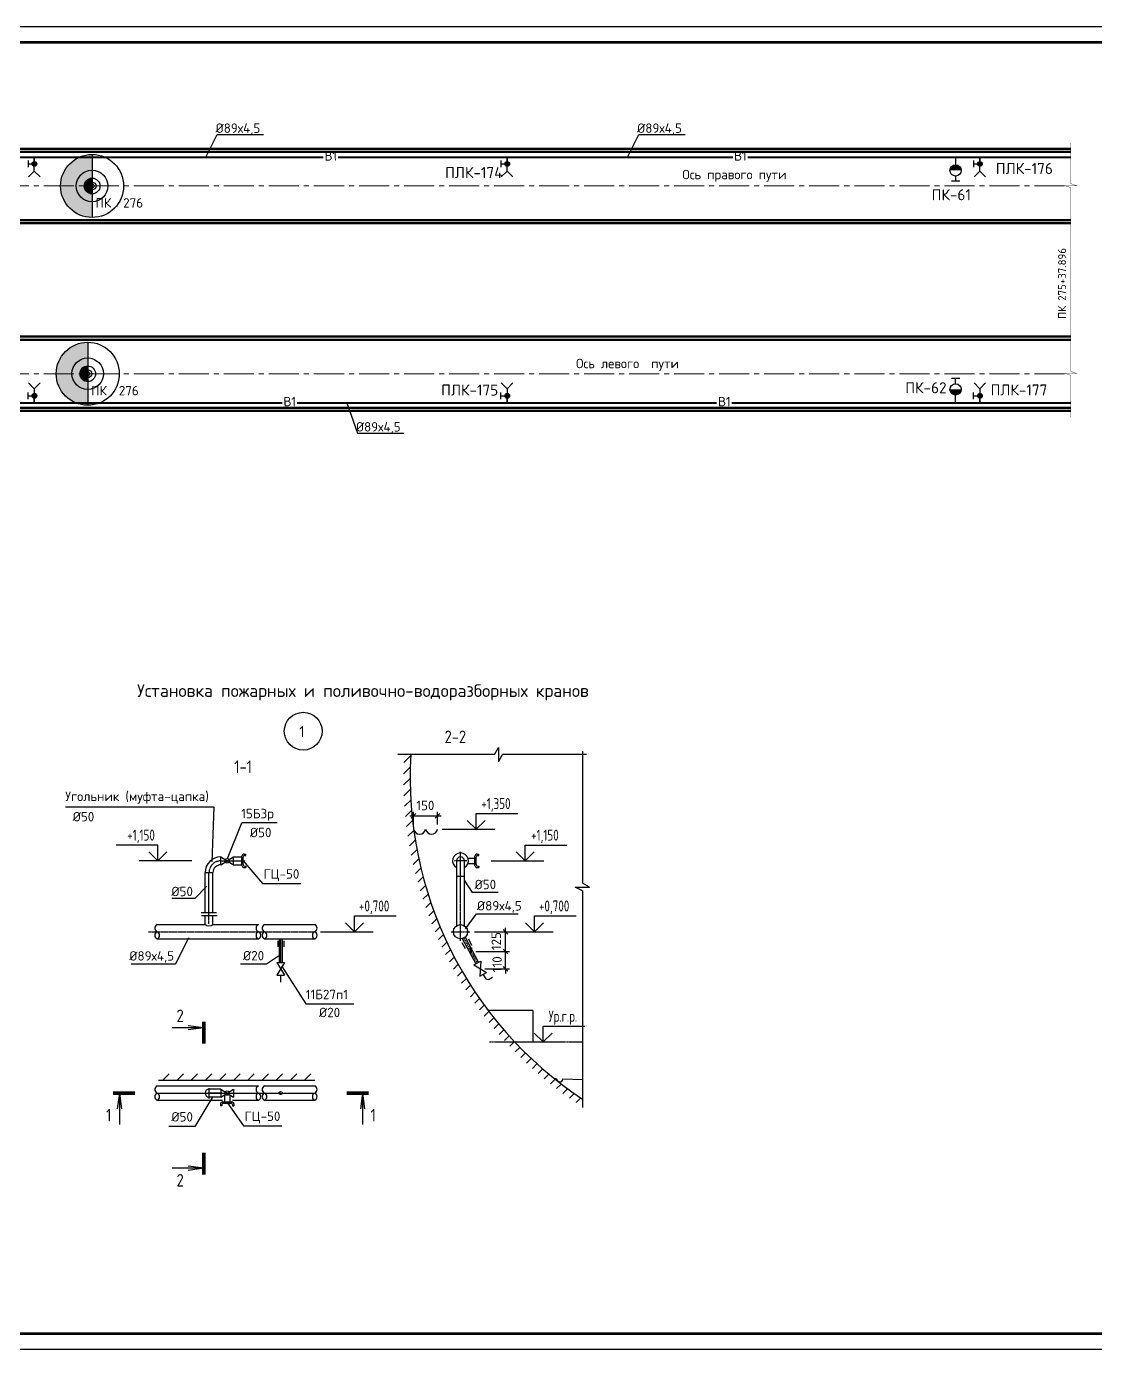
# Paper-space layout 'л2-л8' of a CAD drawing. Header units: millimetres. Extents: x 10032 to 18918, y -3051 to 627.
# Drawn here: x 11556.8 to 11896, y -3050.7 to -2630.7 of the extents above; entities that cross this region are included whole.
import ezdxf
from ezdxf.enums import TextEntityAlignment as Align

# ---------------------------------------------------------------- set-up
doc = ezdxf.new("R2010")
doc.units = ezdxf.units.MM
doc.header["$LTSCALE"] = 0.5
for name, pattern in [('CENTER', [2, 1.25, -0.25, 0.25, -0.25]), ('CENTER2', [28.575, 19.05, -3.175, 3.175, -3.175]), ('HIDDEN', [0.375, 0.25, -0.125])]:
    doc.linetypes.add(name, pattern=pattern)
for name, color, linetype in [('0 @ 1', 7, 'Continuous'), ('1_NADPIS', 7, 'Continuous'), ('3_Текст', 7, 'Continuous'), ('DIZAIN', 30, 'Continuous'), ('FORMAT', 7, 'Continuous'), ('OTMETKI', 2, 'Continuous'), ('ВК_конструкции', 7, 'Continuous'), ('ВК_надписи', 7, 'Continuous'), ('ВК_отметки', 9, 'Continuous'), ('ВК_сети', 4, 'Continuous'), ('ГТ_ПК', 2, 'Continuous'), ('ГТ_ПК @ 0.25', 2, 'Continuous'), ('ГТ_ПК @ 0.5', 2, 'Continuous'), ('ГТ_ПК @ 1', 2, 'Continuous'), ('ГТ_ПК @ 2', 2, 'Continuous'), ('ГТ_ПК @ 4', 2, 'Continuous')]:
    doc.layers.add(name, color=color, linetype=linetype)
for name, color, linetype, lineweight in [('1_fragment_plan', 7, 'Continuous', 30), ('1_PK500', 5, 'Continuous', 35), ('А_Дизайн', 16, 'Continuous', 20), ('А_Конструкции', 4, 'Continuous', 50), ('АР_Оси', 242, 'CENTER2', 18)]:
    doc.layers.add(name, color=color, linetype=linetype, lineweight=lineweight)
doc.styles.add('ROMANS', font='romans.shx', dxfattribs={"width": 0.8, "height": 1.75})
doc.styles.add('RS-3-08', font='romans.shx', dxfattribs={"width": 0.8, "height": 3})
doc.styles.add('Стандарт ММП', font='isocpeur.ttf')
doc.dimstyles.new('M1000', dxfattribs={"dimtxt": 3, "dimasz": 2, "dimexe": 1.2, "dimexo": 1.5, "dimgap": 1.3, "dimtad": 1, "dimdec": 0, "dimlfac": 1000, "dimrnd": 1, "dimzin": 0, "dimdsep": 46, "dimtxsty": 'RS-3-08', "dimblk1": 'OBLIQUE', "dimblk2": 'OBLIQUE', "dimsah": 1, "dimcen": 0, "dimdle": 1.2, "dimadec": 0, "dimazin": 0, "dimtfac": 1, "dimtdec": 0, "dimtmove": 2, "dimatfit": 3, "dimldrblk": 'ARCHTICK', "dimfxl": 1, "dimtolj": 1, "dimtzin": 0, "dimarcsym": 0})

# ---------------------------------------------------------------- blocks, each defined once
blk = doc.blocks.new('*U441')
at = {"layer": 'FORMAT', "color": 7, "lineweight": 25}
blk.add_lwpolyline([(0, 0), (0, 420), (2080, 420), (2080, 0), (0, 0)], dxfattribs=at)
at = {"layer": 'FORMAT', "color": 7, "lineweight": 60}
blk.add_lwpolyline([(20, 5), (20, 415), (2075, 415), (2075, 5), (20, 5)], dxfattribs=at)
blk = doc.blocks.new('ПК')
at = {"layer": 'ГТ_ПК'}
blk.add_hatch(color=0, dxfattribs=at).paths.add_polyline_path([(0, -2.5, 0.414214), (2.5, 0, 0.414214), (0, 2.5)])
at = {"layer": 'ГТ_ПК', "color": 0}
blk.add_line((0, -2.5), (0, 2.5), dxfattribs=at)
blk.add_circle((0, 0), 2.5, dxfattribs=at)
blk = doc.blocks.new('*U647')
at = {"layer": 'ГТ_ПК @ 0.25', "extrusion": (9.32183e-09, 7.72587e-22, 1), "xscale": 0.250000000000006, "yscale": 0.2500000000000053, "zscale": 0.2500000000000053, "rotation": 180}
blk.add_blockref('ПК', (11577.65, -2681.31, 0), dxfattribs=at)
at = {"layer": 'ГТ_ПК @ 0.5', "extrusion": (9.32183e-09, 7.72587e-22, 1), "xscale": 0.5000000000000187, "yscale": 0.5000000000000173, "zscale": 0.5000000000000173, "rotation": 180}
blk.add_blockref('ПК', (11577.65, -2681.31, 0), dxfattribs=at)
at = {"layer": 'ГТ_ПК @ 1', "extrusion": (9.32183e-09, 7.72587e-22, 1), "rotation": 179.9999999999641}
blk.add_blockref('ПК', (11577.65, -2681.31, 0), dxfattribs=at)
at = {"layer": 'ГТ_ПК @ 2', "extrusion": (9.32183e-09, 7.72587e-22, 1), "xscale": 2.000000000000075, "yscale": 2.000000000000069, "zscale": 2.000000000000069, "rotation": 180}
blk.add_blockref('ПК', (11577.65, -2681.31, 0), dxfattribs=at)
at = {"layer": 'ГТ_ПК @ 4', "extrusion": (9.32183e-09, 7.72587e-22, 1), "xscale": 4.000000000000096, "yscale": 4.000000000000085, "zscale": 4.000000000000085, "rotation": 180}
blk.add_blockref('ПК', (11577.65, -2681.31, 0), dxfattribs=at)
blk = doc.blocks.new('*U648')
at = {"layer": 'ГТ_ПК @ 0.25', "extrusion": (9.32183e-09, 7.72587e-22, 1), "xscale": 0.250000000000006, "yscale": 0.2500000000000053, "zscale": 0.2500000000000053, "rotation": 180}
blk.add_blockref('ПК', (11576.27, -2740.91, 0), dxfattribs=at)
at = {"layer": 'ГТ_ПК @ 0.5', "extrusion": (9.32183e-09, 7.72587e-22, 1), "xscale": 0.5000000000000187, "yscale": 0.5000000000000173, "zscale": 0.5000000000000173, "rotation": 180}
blk.add_blockref('ПК', (11576.27, -2740.91, 0), dxfattribs=at)
at = {"layer": 'ГТ_ПК @ 1', "extrusion": (9.32183e-09, 7.72587e-22, 1), "rotation": 179.9999999999641}
blk.add_blockref('ПК', (11576.27, -2740.91, 0), dxfattribs=at)
at = {"layer": 'ГТ_ПК @ 2', "extrusion": (9.32183e-09, 7.72587e-22, 1), "xscale": 2.000000000000075, "yscale": 2.000000000000069, "zscale": 2.000000000000069, "rotation": 180}
blk.add_blockref('ПК', (11576.27, -2740.91, 0), dxfattribs=at)
at = {"layer": 'ГТ_ПК @ 4', "extrusion": (9.32183e-09, 7.72587e-22, 1), "xscale": 4.000000000000096, "yscale": 4.000000000000085, "zscale": 4.000000000000085, "rotation": 180}
blk.add_blockref('ПК', (11576.27, -2740.91, 0), dxfattribs=at)
blk = doc.blocks.new('RAZ')
at = {"layer": '1_fragment_plan'}
for q in [(4.96, 5.65), (4.96, 4.35), (10, 5)]:
    blk.add_line((0, 5), q, dxfattribs=at)
at = {"layer": '1_fragment_plan', "color": 4, "const_width": 1.2}
blk.add_lwpolyline([(0, 6.99), (0, 0)], dxfattribs=at)
blk = doc.blocks.new('_raznl')
at = {"layer": 'DIZAIN', "rotation": 90}
blk.add_blockref('RAZ', (0, 0), dxfattribs=at)
at = {"layer": 'DIZAIN', "color": 4, "style": 'ROMANS', "width": 0.8, "flags": 4}
blk.add_attdef('N', text='', height=4, dxfattribs=at).set_placement((-7.55, 5), align=Align.RIGHT)
blk = doc.blocks.new('_razpv')
at = {"layer": 'DIZAIN', "xscale": -1}
blk.add_blockref('RAZ', (0, 0), dxfattribs=at)
at = {"layer": 'DIZAIN', "color": 4, "style": 'ROMANS', "width": 0.8, "flags": 4}
blk.add_attdef('N', text='', height=4, dxfattribs=at).set_placement((-7.5, 8.82), align=Align.MIDDLE)
blk = doc.blocks.new('_otmp')
at = {"layer": 'ВК_отметки'}
blk.add_line((4.24, 0), (20.89, 0), dxfattribs=at)
for points in [[(15, 0), (15, 5), (28.21, 5)], [(15, 0), (17.83, 2.83)]]:
    blk.add_lwpolyline(points, dxfattribs=at)
at = {"layer": 'ВК_отметки', "linetype": 'Continuous'}
blk.add_lwpolyline([(15, 0), (12.17, 2.83)], dxfattribs=at)
at = {"layer": 'ВК_отметки', "style": 'ROMANS', "width": 0.7, "flags": 4}
blk.add_attdef('О', text='', height=3.5, dxfattribs=at).set_placement((21.25, 6.42), align=Align.CENTER)
blk = doc.blocks.new('_razg')
at = {"layer": 'DIZAIN', "color": 4, "style": 'ROMANS', "width": 0.8, "flags": 4}
blk.add_attdef('N-N', text='', height=4, dxfattribs=at).set_placement((0.14, 3.55), align=Align.MIDDLE)
blk = doc.blocks.new('_Oblique')
at = {"linetype": 'ByBlock', "lineweight": 30}
blk.add_line((-0.5, -0.5), (0.5, 0.5), dxfattribs=at)
blk = doc.blocks.new('*D110')
at = {"layer": 'Defpoints', "color": 0, "lineweight": 30, "ltscale": 0.5}
for p in [(11698.06, -2924.28), (11708.86, -2924.28), (11700.79, -2929.78)]:
    blk.add_point(p, dxfattribs=at)
at = {"layer": 'ВК_надписи', "color": 7, "lineweight": -2, "ltscale": 0.5}
for p, q in [((11708.86, -2924.28), (11708.86, -2922.78)), ((11699.56, -2924.28), (11710.06, -2924.28)), ((11708.86, -2929.78), (11708.86, -2924.28)), ((11702.29, -2929.78), (11710.06, -2929.78)), ((11708.86, -2929.78), (11708.86, -2931.28))]:
    blk.add_line(p, q, dxfattribs=at)
at = {"layer": 'ВК_надписи', "color": 7, "lineweight": -2, "ltscale": 0.5, "xscale": 1.5, "yscale": 1.5, "zscale": 1.5}
for p, rotation in [((11708.86, -2924.28), 270), ((11708.86, -2929.78), 90)]:
    blk.add_blockref('_Oblique', p, dxfattribs=dict(at, rotation=rotation))
at = {"layer": 'ВК_надписи', "color": 7, "ltscale": 0.5, "insert": (11706.16, -2928.38), "char_height": 3, "attachment_point": 5, "rotation": 90, "style": 'Стандарт ММП'}
blk.add_mtext('\\A1;110', dxfattribs=at)
blk = doc.blocks.new('*D111')
at = {"layer": 'Defpoints', "color": 0, "lineweight": 30, "ltscale": 0.5}
for p in [(11697.48, -2918.03), (11708.86, -2918.03), (11697.86, -2924.28)]:
    blk.add_point(p, dxfattribs=at)
at = {"layer": 'ВК_надписи', "color": 7, "lineweight": -2, "ltscale": 0.5}
for p, q in [((11698.98, -2918.03), (11710.06, -2918.03)), ((11708.86, -2925.48), (11708.86, -2916.83)), ((11699.36, -2924.28), (11710.06, -2924.28))]:
    blk.add_line(p, q, dxfattribs=at)
at = {"layer": 'ВК_надписи', "color": 7, "lineweight": -2, "ltscale": 0.5, "xscale": 1.5, "yscale": 1.5, "zscale": 1.5}
for p, rotation in [((11708.86, -2918.03), 90), ((11708.86, -2924.28), 270)]:
    blk.add_blockref('_Oblique', p, dxfattribs=dict(at, rotation=rotation))
at = {"layer": 'ВК_надписи', "color": 7, "ltscale": 0.5, "insert": (11705.89, -2921.02), "char_height": 3, "attachment_point": 5, "rotation": 90, "style": 'Стандарт ММП'}
blk.add_mtext('\\A1;125', dxfattribs=at)

psp = doc.layouts.new('л2-л8')

# ---------------------------------------------------------------- hatches: boundary and pattern name
at = {"layer": 'ВК_конструкции', "ltscale": 0.5}
h = psp.add_hatch(dxfattribs=at)
h.set_pattern_fill('ANSI31', scale=20, style=0)
h.set_pattern_definition([(45, (12900.2925, -2680.018), (-1.767767, 1.767767), [])])
h.paths.add_polyline_path([(11733.2104, -2973.6346), (11733.2104, -2971.1638, -0.05751116), (11711.7602, -2953.0309), (11708.9478, -2953.0309, 0.06414648)])
h.paths.add_polyline_path([(11708.9478, -2953.0309), (11711.7602, -2953.0309, -0.08615345), (11688.7177, -2918.0309), (11686.4694, -2918.0309, 0.08407387)])
h.paths.add_polyline_path([(11678.5481, -2869.1624), (11676.4832, -2869.1624, 0.1011291), (11686.4694, -2918.0309), (11688.7177, -2918.0309, -0.10294791)])
h.paths.add_polyline_path([(11678.7684, -2861.8189), (11676.6999, -2861.8189, 0.01474786), (11676.4832, -2869.1624), (11678.5481, -2869.1624, -0.01499678)])
h = psp.add_hatch(dxfattribs=at)
h.set_pattern_fill('ANSI31', color=256, angle=90, style=0)
h.set_pattern_definition([(225, (11266.423, -2854.3812), (-2.245064, 2.245064), [])])
h.paths.add_polyline_path([(11598.7229, -2965.2824), (11598.7229, -2963.1715), (11648.2915, -2963.1715), (11648.2915, -2965.2824)])
at = {"layer": 'ВК_сети', "ltscale": 0.5}
h = psp.add_hatch(color=5, dxfattribs=at)
h.paths.add_polyline_path([(11560.1121, -2674.2999, 0.41421356), (11559.3621, -2673.5499), (11559.3621, -2674.2999)])
h.paths.add_polyline_path([(11560.1121, -2674.2999), (11559.3621, -2674.2999), (11559.3621, -2675.0499, 0.41421356)])
h.paths.add_polyline_path([(11559.3621, -2674.2999), (11559.3621, -2673.5499, 0.58408052), (11558.7203, -2674.6879)])
h.paths.add_polyline_path([(11559.3621, -2675.0499), (11559.3621, -2674.2999), (11558.7203, -2674.6879, 0.26256208)])
h = psp.add_hatch(color=5, dxfattribs=at)
h.paths.add_polyline_path([(11710.1121, -2674.2999, 0.41421356), (11709.3621, -2673.5499), (11709.3621, -2674.2999)])
h.paths.add_polyline_path([(11710.1121, -2674.2999), (11709.3621, -2674.2999), (11709.3621, -2675.0499, 0.41421356)])
h.paths.add_polyline_path([(11709.3621, -2674.2999), (11709.3621, -2673.5499, 0.58408052), (11708.7203, -2674.6879)])
h.paths.add_polyline_path([(11709.3621, -2675.0499), (11709.3621, -2674.2999), (11708.7203, -2674.6879, 0.26256208)])
h = psp.add_hatch(color=1, dxfattribs=at)
h.paths.add_polyline_path([(11849.8505, -2676.3589), (11853.4505, -2676.3589, 0.09159777), (11853.3317, -2675.7157), (11849.9693, -2675.7157, 0.09159777)])
h.paths.add_polyline_path([(11849.9693, -2675.7157), (11853.3317, -2675.7157, 0.68812614)])
h = psp.add_hatch(color=1, dxfattribs=at)
h.paths.add_polyline_path([(11849.8505, -2676.3589), (11853.4505, -2676.3589, 0.09159777), (11853.3317, -2675.7157), (11849.9693, -2675.7157, 0.09159777)])
h.paths.add_polyline_path([(11849.9693, -2675.7157), (11853.3317, -2675.7157, 0.68812614)])
h = psp.add_hatch(color=5, dxfattribs=at)
h.paths.add_polyline_path([(11860.1121, -2674.2999, 0.41421356), (11859.3621, -2673.5499), (11859.3621, -2674.2999)])
h.paths.add_polyline_path([(11860.1121, -2674.2999), (11859.3621, -2674.2999), (11859.3621, -2675.0499, 0.41421356)])
h.paths.add_polyline_path([(11859.3621, -2674.2999), (11859.3621, -2673.5499, 0.58408052), (11858.7203, -2674.6879)])
h.paths.add_polyline_path([(11859.3621, -2675.0499), (11859.3621, -2674.2999), (11858.7203, -2674.6879, 0.26256208)])
h = psp.add_hatch(color=1, dxfattribs=at)
h.paths.add_polyline_path([(11849.8505, -2745.8642), (11853.4505, -2745.8642, -0.09159777), (11853.3317, -2746.5074), (11849.9693, -2746.5074, -0.09159777)])
h.paths.add_polyline_path([(11849.9693, -2746.5074), (11853.3317, -2746.5074, -0.68812614)])
h = psp.add_hatch(color=1, dxfattribs=at)
h.paths.add_polyline_path([(11849.8505, -2745.8642), (11853.4505, -2745.8642, -0.09159777), (11853.3317, -2746.5074), (11849.9693, -2746.5074, -0.09159777)])
h.paths.add_polyline_path([(11849.9693, -2746.5074), (11853.3317, -2746.5074, -0.68812614)])
h = psp.add_hatch(color=5, dxfattribs=at)
h.paths.add_polyline_path([(11560.1121, -2747.9232, -0.41421356), (11559.3621, -2748.6732), (11559.3621, -2747.9232)])
h.paths.add_polyline_path([(11560.1121, -2747.9232), (11559.3621, -2747.9232), (11559.3621, -2747.1732, -0.41421356)])
h.paths.add_polyline_path([(11559.3621, -2747.9232), (11559.3621, -2748.6732, -0.58408052), (11558.7203, -2747.5352)])
h.paths.add_polyline_path([(11559.3621, -2747.1732), (11559.3621, -2747.9232), (11558.7203, -2747.5352, -0.26256208)])
h = psp.add_hatch(color=5, dxfattribs=at)
h.paths.add_polyline_path([(11710.1121, -2747.9232, -0.41421356), (11709.3621, -2748.6732), (11709.3621, -2747.9232)])
h.paths.add_polyline_path([(11710.1121, -2747.9232), (11709.3621, -2747.9232), (11709.3621, -2747.1732, -0.41421356)])
h.paths.add_polyline_path([(11709.3621, -2747.9232), (11709.3621, -2748.6732, -0.58408052), (11708.7203, -2747.5352)])
h.paths.add_polyline_path([(11709.3621, -2747.1732), (11709.3621, -2747.9232), (11708.7203, -2747.5352, -0.26256208)])
h = psp.add_hatch(color=5, dxfattribs=at)
h.paths.add_polyline_path([(11860.1121, -2747.9232, -0.41421356), (11859.3621, -2748.6732), (11859.3621, -2747.9232)])
h.paths.add_polyline_path([(11860.1121, -2747.9232), (11859.3621, -2747.9232), (11859.3621, -2747.1732, -0.41421356)])
h.paths.add_polyline_path([(11859.3621, -2747.9232), (11859.3621, -2748.6732, -0.58408052), (11858.7203, -2747.5352)])
h.paths.add_polyline_path([(11859.3621, -2747.1732), (11859.3621, -2747.9232), (11858.7203, -2747.5352, -0.26256208)])

# ---------------------------------------------------------------- linework, layer by layer
at = {"layer": 'А_Дизайн', "ltscale": 0.125, "const_width": 0.12, "elevation": 0}
for points in [[(11888.1723, -2707.2251), (11888.1723, -2681.8237), (11886.3683, -2681.2297), (11890.0405, -2681.2271), (11888.1723, -2680.5581), (11888.1723, -2667.6856)], [(11888.1723, -2754.833), (11888.1723, -2741.4237), (11886.3683, -2740.8297), (11890.0405, -2740.8271), (11888.1723, -2740.1581), (11888.1723, -2707.2251)]]:
    psp.add_lwpolyline(points, dxfattribs=at)
at = {"layer": 'А_Конструкции'}
for p, q in [((11406.7262, -2669.5116), (11888.1723, -2669.5115)), ((11406.7262, -2670.5116), (11888.1723, -2670.5115)), ((11406.7262, -2692.1116), (11888.1723, -2692.1115)), ((11406.7262, -2693.1116), (11888.1723, -2693.1115)), ((11406.7262, -2729.1116), (11888.1723, -2729.1115)), ((11406.7262, -2730.1116), (11888.1723, -2730.1115)), ((11406.7262, -2751.7116), (11888.1723, -2751.7115)), ((11406.7262, -2752.7116), (11888.1723, -2752.7115))]:
    psp.add_line(p, q, dxfattribs=at)
at = {"layer": 'АР_Оси', "color": 7}
for p, q in [((11405.1697, -2681.3116), (11886.617, -2681.3116)), ((11405.1697, -2740.9116), (11886.617, -2740.9116))]:
    psp.add_line(p, q, dxfattribs=at)
at = {"layer": 'ВК_конструкции', "ltscale": 0.5}
for p, q in [((11705.3607, -2861.8189, 0), (11706.6102, -2859.5767, 0)), ((11706.6102, -2859.5767, 0), (11706.6102, -2864.0612, 0)), ((11706.6102, -2864.0612, 0), (11707.8596, -2861.8189, 0)), ((11733.2104, -2884.1139, 0), (11733.2104, -2902.5963, 0)), ((11733.2104, -2905.0952, 0), (11730.9681, -2903.8457, 0)), ((11730.9681, -2903.8457, 0), (11735.4526, -2903.8457, 0)), ((11735.4526, -2903.8457, 0), (11733.2104, -2902.5963, 0)), ((11733.2104, -2905.0952, 0), (11733.2104, -2922.7241, 0)), ((11648.2915, -2965.2824, 0), (11598.7229, -2965.2824, 0))]:
    psp.add_line(p, q, dxfattribs=at)
at = {"layer": 'ВК_конструкции', "color": 7, "ltscale": 0.5}
for p, q in [((11705.3607, -2861.8189, 0), (11674.6872, -2861.8189, 0)), ((11734.5114, -2861.8189, 0), (11707.8596, -2861.8189, 0)), ((11733.2104, -2860.7355, 0), (11733.2104, -2902.5963, 0)), ((11733.2104, -2905.0952, 0), (11733.2104, -2973.8633, 0))]:
    psp.add_line(p, q, dxfattribs=at)
at = {"layer": 'ВК_конструкции'}
for p, q in [((11717.5324, -2943.0309, 0), (11703.3256, -2943.0309, 0)), ((11717.5324, -2943.0309, 0), (11717.5324, -2953.0309, 0)), ((11725.0485, -2964.6865, 0), (11724.3333, -2964.6668, 0)), ((11727.0477, -2964.7417, 0), (11733.2104, -2964.9117, 0))]:
    psp.add_line(p, q, dxfattribs=at)
at = {"layer": 'ВК_конструкции', "color": 7, "linetype": 'CENTER', "ltscale": 0.2}
psp.add_line((11703.7851, -2953.0309, 0), (11733.2104, -2953.0309, 0), dxfattribs=at)
at = {"layer": 'ВК_конструкции', "color": 7, "ltscale": 0.5}
psp.add_arc((11801.0481, -2869.1624, 0), 122.5, 176.563248, 236.373463, dxfattribs=at)
at = {"layer": 'ВК_конструкции'}
psp.add_arc((11726.0481, -2964.7141, 0), 1, 178.419828, 358.419828, dxfattribs=at)
at = {"layer": 'ВК_надписи'}
for p, q in [((11613.7206, -2672.12, 0), (11617.3804, -2664.9223, 0)), ((11617.3804, -2664.9223, 0), (11632.0198, -2664.9223, 0)), ((11747.4825, -2672.12, 0), (11751.1422, -2664.9223, 0)), ((11751.1422, -2664.9223, 0), (11765.7817, -2664.9223, 0)), ((11658.4568, -2750.1032, 0), (11661.9091, -2759.7343, 0)), ((11661.9091, -2759.7343, 0), (11676.5485, -2759.7343, 0))]:
    psp.add_line(p, q, dxfattribs=at)
at = {"layer": 'ВК_надписи', "ltscale": 0.5}
for p, q in [((11616.4161, -2878.4502, 0), (11569.2253, -2878.4502, 0)), ((11615.7006, -2895.8955, 0), (11616.4161, -2878.4502, 0)), ((11620.605, -2894.8431, 0), (11625.1288, -2883.4768, 0)), ((11636.4073, -2883.4768, 0), (11625.1288, -2883.4768, 0)), ((11625.5575, -2895.5309, 0), (11631.671, -2902.7655, 0)), ((11695.7316, -2901.7202, 0), (11698.2231, -2905.5751, 0)), ((11614.0843, -2903.5614, 0), (11610.287, -2907.4701, 0)), ((11631.671, -2902.7655, 0), (11643.8941, -2902.7655, 0)), ((11706.5026, -2905.5751, 0), (11698.2231, -2905.5751, 0)), ((11610.287, -2907.4701, 0), (11602.9903, -2907.4701, 0)), ((11696.1217, -2917.1119, 0), (11699.6245, -2912.3274, 0)), ((11699.6245, -2912.3274, 0), (11712.8284, -2912.3274, 0)), ((11608.2131, -2919.9516, 0), (11604.1273, -2928.2995, 0)), ((11636.821, -2925.8264, 0), (11633.0238, -2928.3537, 0)), ((11604.1273, -2928.2995, 0), (11590.0847, -2928.2995, 0)), ((11633.0238, -2928.3537, 0), (11624.7443, -2928.3537, 0)), ((11637.7552, -2928.8189, 0), (11645.507, -2940.9517, 0)), ((11645.507, -2940.9517, 0), (11660.7193, -2940.9517, 0)), ((11615.9672, -2970.3511, 0), (11610.287, -2979.8516, 0)), ((11620.6911, -2972.5691, 0), (11625.6598, -2979.669, 0)), ((11610.287, -2979.8516, 0), (11602.0076, -2979.8516, 0)), ((11625.6598, -2979.669, 0), (11637.8829, -2979.669, 0))]:
    psp.add_line(p, q, dxfattribs=at)
at = {"layer": 'ВК_надписи', "color": 7, "ltscale": 0.5}
for p, q in [((11679.6466, -2884.0309, 0), (11679.6466, -2880.0291, 0)), ((11687.2421, -2884.0309, 0), (11687.2421, -2880.0291, 0)), ((11678.4466, -2881.2291, 0), (11688.4421, -2881.2291, 0))]:
    psp.add_line(p, q, dxfattribs=at)
at = {"layer": 'ВК_надписи', "ltscale": 0.5}
psp.add_circle((11644.6336, -2854.3912, 0), 6, dxfattribs=at)
at = {"layer": 'ВК_сети', "color": 5, "ltscale": 0.5}
for p, q in [((11557.3325, -2673.2683, 0), (11557.3325, -2675.3301, 0)), ((11557.3325, -2674.2992, 0), (11559.3621, -2674.2992, 0)), ((11559.3005, -2676.5587, 0), (11559.3005, -2672.12, 0)), ((11707.3325, -2673.2683, 0), (11707.3325, -2675.3301, 0)), ((11707.3325, -2674.2992, 0), (11709.3621, -2674.2992, 0)), ((11709.3005, -2676.5587, 0), (11709.3005, -2672.12, 0)), ((11857.3325, -2673.2683, 0), (11857.3325, -2675.3301, 0)), ((11857.3325, -2674.2992, 0), (11859.3621, -2674.2992, 0)), ((11859.3005, -2676.5587, 0), (11859.3005, -2672.12, 0)), ((11559.3005, -2676.5587, 0), (11557.4763, -2678.3829, 0)), ((11559.3005, -2676.5587, 0), (11561.1247, -2678.3829, 0)), ((11709.3005, -2676.5587, 0), (11707.4763, -2678.3829, 0)), ((11709.3005, -2676.5587, 0), (11711.1247, -2678.3829, 0)), ((11859.3005, -2676.5587, 0), (11857.4763, -2678.3829, 0)), ((11859.3005, -2676.5587, 0), (11861.1247, -2678.3829, 0)), ((11559.3005, -2745.6644, 0), (11557.4763, -2743.8402, 0)), ((11559.3005, -2745.6644, 0), (11561.1247, -2743.8402, 0)), ((11559.3005, -2745.6644, 0), (11559.3005, -2750.1031, 0)), ((11709.3005, -2745.6644, 0), (11707.4763, -2743.8402, 0)), ((11709.3005, -2745.6644, 0), (11711.1247, -2743.8402, 0)), ((11709.3005, -2745.6644, 0), (11709.3005, -2750.1031, 0)), ((11859.3005, -2745.6644, 0), (11857.4763, -2743.8402, 0)), ((11859.3005, -2745.6644, 0), (11861.1247, -2743.8402, 0)), ((11859.3005, -2745.6644, 0), (11859.3005, -2750.1031, 0)), ((11557.3325, -2748.9548, 0), (11557.3325, -2746.893, 0)), ((11557.3325, -2747.9239, 0), (11559.3621, -2747.9239, 0)), ((11707.3325, -2748.9548, 0), (11707.3325, -2746.893, 0)), ((11707.3325, -2747.9239, 0), (11709.3621, -2747.9239, 0)), ((11857.3325, -2748.9548, 0), (11857.3325, -2746.893, 0)), ((11857.3325, -2747.9239, 0), (11859.3621, -2747.9239, 0)), ((11625.854, -2893.4065, 0), (11626.3929, -2893.4065, 0)), ((11626.3929, -2893.8314, 0), (11626.3929, -2893.4065, 0)), ((11699.7997, -2893.4065, 0), (11700.3386, -2893.4065, 0)), ((11700.3386, -2893.8314, 0), (11700.3386, -2893.4065, 0)), ((11618.4963, -2896.7809, 0), (11622.5351, -2894.2809, 0)), ((11618.4963, -2894.2809, 0), (11622.5351, -2896.7809, 0)), ((11618.4963, -2896.7809, 0), (11618.4963, -2894.2809, 0)), ((11622.5351, -2896.7809, 0), (11622.5351, -2894.2809, 0)), ((11625.179, -2896.9803, 0), (11625.179, -2894.0815, 0)), ((11625.5575, -2896.6904, 0), (11625.5575, -2894.3714, 0)), ((11625.854, -2897.6553, 0), (11626.3929, -2897.6553, 0)), ((11626.0975, -2893.8314, 0), (11626.3929, -2893.8314, 0)), ((11626.0975, -2897.2304, 0), (11626.3929, -2897.2304, 0)), ((11626.3929, -2897.2304, 0), (11626.3929, -2897.6553, 0)), ((11696.8801, -2894.6573, 0), (11699.1247, -2894.6573, 0)), ((11696.8801, -2896.4045, 0), (11699.1247, -2896.4045, 0)), ((11699.1247, -2896.9803, 0), (11699.1247, -2894.0815, 0)), ((11699.5032, -2896.6904, 0), (11699.5032, -2894.3714, 0)), ((11699.7997, -2897.6553, 0), (11700.3386, -2897.6553, 0)), ((11700.0432, -2893.8314, 0), (11700.3386, -2893.8314, 0)), ((11700.0432, -2897.2304, 0), (11700.3386, -2897.2304, 0)), ((11700.3386, -2897.2304, 0), (11700.3386, -2897.6553, 0)), ((11636.5411, -2920.9253, 0), (11636.5411, -2922.8292, 0)), ((11638.4461, -2920.9253, 0), (11638.4461, -2922.8292, 0)), ((11694.9946, -2921.4388, 0), (11696.0136, -2923.3528, 0)), ((11697.0425, -2920.3391, 0), (11698.0615, -2922.2531, 0)), ((11636.2331, -2927.7615, 0), (11638.7331, -2927.7615, 0)), ((11636.2331, -2927.7615, 0), (11638.7331, -2931.8003, 0)), ((11638.7331, -2927.7615, 0), (11636.2331, -2931.8003, 0)), ((11698.7409, -2928.5859, 0), (11700.9476, -2927.411, 0)), ((11698.7409, -2928.5859, 0), (11702.8457, -2930.9759, 0)), ((11700.9476, -2927.411, 0), (11700.639, -2932.1508, 0)), ((11700.639, -2932.1508, 0), (11702.8457, -2930.9759, 0)), ((11701.7423, -2931.5634, 0), (11702.3195, -2932.6475, 0)), ((11636.2331, -2931.8003, 0), (11638.7331, -2931.8003, 0)), ((11703.6722, -2933.0602, 0), (11704.7149, -2932.505, 0)), ((11618.4963, -2968.0053, 0), (11618.4963, -2970.5053, 0)), ((11618.4963, -2970.5053, 0), (11622.5351, -2968.0053, 0)), ((11618.4963, -2968.0053, 0), (11622.5351, -2970.5053, 0)), ((11622.5351, -2968.0053, 0), (11622.5351, -2970.5053, 0)), ((11618.3913, -2972.7157, 0), (11618.3913, -2973.2546, 0)), ((11618.8162, -2973.2546, 0), (11618.3913, -2973.2546, 0)), ((11618.8162, -2972.9592, 0), (11618.8162, -2973.2546, 0)), ((11619.0663, -2972.0407, 0), (11621.9651, -2972.0407, 0)), ((11619.3562, -2972.4192, 0), (11621.6752, -2972.4192, 0)), ((11619.6421, -2969.7961, 0), (11619.6421, -2972.0407, 0)), ((11621.3893, -2969.7961, 0), (11621.3893, -2972.0407, 0)), ((11622.2152, -2972.9592, 0), (11622.2152, -2973.2546, 0)), ((11622.2152, -2973.2546, 0), (11622.6401, -2973.2546, 0)), ((11622.6401, -2972.7157, 0), (11622.6401, -2973.2546, 0))]:
    psp.add_line(p, q, dxfattribs=at)
at = {"layer": 'ВК_сети', "color": 1, "lineweight": 30, "ltscale": 0.5, "extrusion": (-3.27269e-07, 1.1423e-06, 1)}
for p, q in [((11559.3005, -2672.12, 0), (11559.3005, -2675.0749, 0)), ((11709.3005, -2672.12, 0), (11709.3005, -2675.0749, 0)), ((11859.3005, -2672.12, 0), (11859.3005, -2675.0749, 0))]:
    psp.add_line(p, q, dxfattribs=at)
at = {"layer": 'ВК_сети', "color": 1, "lineweight": 30, "ltscale": 0.5}
for p, q in [((11851.6505, -2675.0814, -0.0001), (11851.1331, -2675.0853, -0.0001)), ((11851.6505, -2675.0814, -0.0001), (11851.1331, -2675.0853, -0.0001)), ((11851.6475, -2674.6794, -0.0001), (11851.6505, -2675.0814, -0.0001)), ((11851.6475, -2674.6794, -0.0001), (11851.6505, -2675.0814, -0.0001)), ((11851.6505, -2675.0814, -0.0001), (11852.1679, -2675.0776, -0.0001)), ((11851.6505, -2675.0814, -0.0001), (11852.1679, -2675.0776, -0.0001)), ((11851.6505, -2747.1417, -0.0001), (11851.1331, -2747.1379, -0.0001)), ((11851.6505, -2747.1417, -0.0001), (11851.1331, -2747.1379, -0.0001)), ((11851.6475, -2747.5437, -0.0001), (11851.6505, -2747.1417, -0.0001)), ((11851.6475, -2747.5437, -0.0001), (11851.6505, -2747.1417, -0.0001)), ((11851.6505, -2747.1417, -0.0001), (11852.1679, -2747.1455, -0.0001)), ((11851.6505, -2747.1417, -0.0001), (11852.1679, -2747.1455, -0.0001))]:
    psp.add_line(p, q, dxfattribs=at)
at = {"layer": 'ВК_сети', "color": 1, "ltscale": 0.5}
for p, q in [((11851.6505, -2672.12, 0), (11851.6505, -2674.5589, 0)), ((11851.6505, -2672.12, 0), (11851.6505, -2674.5589, 0)), ((11851.6505, -2678.1589, 0), (11851.6505, -2679.8118, 0)), ((11851.6505, -2678.1589, 0), (11851.6505, -2679.8118, 0)), ((11852.9924, -2679.8118, 0), (11850.3086, -2679.8118, 0)), ((11852.9924, -2679.8118, 0), (11850.3086, -2679.8118, 0)), ((11852.9924, -2742.4113, 0), (11850.3086, -2742.4113, 0)), ((11852.9924, -2742.4113, 0), (11850.3086, -2742.4113, 0)), ((11851.6505, -2744.0642, 0), (11851.6505, -2742.4113, 0)), ((11851.6505, -2744.0642, 0), (11851.6505, -2742.4113, 0)), ((11851.6505, -2750.1031, 0), (11851.6505, -2747.6642, 0)), ((11851.6505, -2750.1031, 0), (11851.6505, -2747.6642, 0))]:
    psp.add_line(p, q, dxfattribs=at)
at = {"layer": 'ВК_сети', "color": 1, "lineweight": 30, "ltscale": 0.5, "extrusion": (-3.27269e-07, -1.1423e-06, 1)}
for p, q in [((11559.3005, -2750.1031, 0), (11559.3005, -2747.1482, 0)), ((11709.3005, -2750.1031, 0), (11709.3005, -2747.1482, 0)), ((11859.3005, -2750.1031, 0), (11859.3005, -2747.1482, 0))]:
    psp.add_line(p, q, dxfattribs=at)
at = {"layer": 'ВК_сети', "color": 7, "linetype": 'CENTER', "ltscale": 0.4}
for p, q in [((11694.5377, -2920.9236, 0), (11694.5377, -2892.6322, 0)), ((11618.4963, -2895.5309, 0), (11626.2602, -2895.5309, 0)), ((11614.7463, -2915.5309, 0), (11614.7463, -2899.2809, 0)), ((11595.5518, -2918.0309, 0), (11648.2915, -2918.0309, 0)), ((11695.5948, -2920.0171, 0), (11699.8443, -2927.9984, 0)), ((11598.2915, -2969.2553, 0), (11648.2915, -2969.2553, 0))]:
    psp.add_line(p, q, dxfattribs=at)
at = {"layer": 'ВК_сети', "ltscale": 0.5}
for p, q in [((11622.5351, -2894.2809, 0), (11625.179, -2894.2809, 0)), ((11622.5351, -2896.7809, 0), (11625.179, -2896.7809, 0)), ((11693.2877, -2895.5309, 0), (11693.2877, -2916.1601, 0)), ((11695.7877, -2916.1601, 0), (11695.7877, -2895.5309, 0)), ((11613.4963, -2911.904, 0), (11613.4963, -2899.2809, 0)), ((11613.4963, -2899.2809, 0), (11615.9963, -2899.2809, 0)), ((11615.9963, -2911.904, 0), (11615.9963, -2899.2809, 0)), ((11693.2877, -2900.3843, 0), (11695.7877, -2900.3843, 0)), ((11613.4963, -2915.7809, 0), (11613.4963, -2912.8952, 0)), ((11615.9963, -2915.7809, 0), (11615.9963, -2912.8952, 0)), ((11598.2915, -2915.7809, 0), (11613.4963, -2915.7809, 0)), ((11615.9963, -2915.7809, 0), (11630.4185, -2915.7809, 0)), ((11632.347, -2915.7809, 0), (11648.2915, -2915.7809, 0)), ((11598.2915, -2920.2809, 0), (11630.4185, -2920.2809, 0)), ((11632.347, -2920.2809, 0), (11648.2915, -2920.2809, 0)), ((11697.4651, -2923.2579, 0), (11698.2649, -2923.2579, 0)), ((11697.865, -2924.0809, 0), (11697.865, -2923.2579, 0)), ((11637.4831, -2931.8003, 0), (11637.4831, -2934.0285, 0)), ((11598.2915, -2967.0053, 0), (11630.4185, -2967.0053, 0)), ((11632.347, -2967.0053, 0), (11648.2915, -2967.0053, 0)), ((11598.2915, -2971.5053, 0), (11619.0104, -2971.5053, 0)), ((11622.1592, -2971.5053, 0), (11630.4185, -2971.5053, 0)), ((11632.347, -2971.5053, 0), (11648.2915, -2971.5053, 0))]:
    psp.add_line(p, q, dxfattribs=at)
at = {"layer": 'ВК_сети', "color": 7, "linetype": 'CENTER', "ltscale": 0.2}
for p, q in [((11696.5296, -2895.5309, 0), (11692.6842, -2895.5309, 0)), ((11691.6082, -2918.0309, 0), (11697.4835, -2918.0309, 0)), ((11637.4831, -2920.2809, 0), (11637.4831, -2927.7615, 0)), ((11614.7463, -2967.6521, 0), (11614.7463, -2971.0771, 0)), ((11618.8485, -2969.2553, 0), (11614.7463, -2969.2553, 0)), ((11618.4963, -2969.2553, 0), (11622.88, -2969.2553, 0))]:
    psp.add_line(p, q, dxfattribs=at)
at = {"layer": 'ВК_сети'}
for p, q in [((11612.2099, -2911.904, 0), (11617.1753, -2911.904, 0)), ((11612.3422, -2912.8952, 0), (11617.3076, -2912.8952, 0))]:
    psp.add_line(p, q, dxfattribs=at)
at = {"layer": 'ВК_сети', "color": 9, "ltscale": 0.5}
for p, q in [((11636.9831, -2920.2809, 0), (11636.9831, -2927.7615, 0)), ((11637.9831, -2920.2809, 0), (11637.9831, -2927.7615, 0)), ((11695.127, -2920.2023, 0), (11699.4029, -2928.2334, 0)), ((11696.0098, -2919.7325, 0), (11700.2856, -2927.7634, 0)), ((11618.4963, -2968.0053, 0), (11614.7463, -2968.0053, 0)), ((11618.4963, -2970.5053, 0), (11614.7463, -2970.5053, 0))]:
    psp.add_line(p, q, dxfattribs=at)
at = {"layer": 'ВК_сети', "color": 2, "lineweight": 40, "ltscale": 0.5}
for points, elevation in [([(11475.1195, -2672.12), (11650.9491, -2672.12)], 0), ([(11655.7493, -2672.12), (11780.9022, -2672.12)], 0), ([(11785.7024, -2672.12), (11845.318, -2672.1197)], 0), ([(11845.318, -2672.1197), (11847.7797, -2672.1197)], 0), ([(11845.318, -2672.1201), (11851.7199, -2672.1197)], 7.3533), ([(11851.7199, -2672.1197), (11874.134, -2672.1196)], 0), ([(11874.134, -2672.1196), (11888.1723, -2672.1196)], 0), ([(11540.0293, -2750.1032), (11637.9195, -2750.1032)], 0), ([(11642.7197, -2750.1032), (11775.8243, -2750.1032)], 0), ([(11780.6245, -2750.1032), (11845.2058, -2750.1032)], 0), ([(11845.2058, -2750.1032), (11874.0218, -2750.1032)], 0), ([(11874.0218, -2750.1032), (11888.1723, -2750.1032)], 0)]:
    psp.add_lwpolyline(points, dxfattribs=dict(at, elevation=elevation))
at = {"layer": 'ВК_сети', "color": 5, "ltscale": 0.5, "const_width": 0.4, "elevation": 0}
psp.add_lwpolyline([(11697.665, -2924.2809, 1), (11698.065, -2924.2809, 1)], format="xyb", close=True, dxfattribs=at)
at = {"layer": 'ВК_сети', "color": 5, "ltscale": 0.5}
for centre, radius in [((11559.3621, -2674.2999, 0), 0.75), ((11709.3621, -2674.2999, 0), 0.75), ((11859.3621, -2674.2999, 0), 0.75), ((11559.3621, -2747.9232, 0), 0.75), ((11709.3621, -2747.9232, 0), 0.75), ((11859.3621, -2747.9232, 0), 0.75), ((11620.5157, -2895.5309, 0), 0.6936), ((11620.5157, -2969.2553, 0), 0.6936)]:
    psp.add_circle(centre, radius, dxfattribs=at)
at = {"layer": 'ВК_сети', "color": 1, "ltscale": 0.5}
for centre in [(11851.6505, -2676.3589, 0), (11851.6505, -2676.3589, 0), (11851.6505, -2745.8642, 0), (11851.6505, -2745.8642, 0)]:
    psp.add_circle(centre, 1.8, dxfattribs=at)
at = {"layer": 'ВК_сети', "ltscale": 0.5}
psp.add_circle((11694.5377, -2918.0309, 0), 2.25, dxfattribs=at)
at = {"layer": 'ВК_сети', "color": 5, "linetype": 'HIDDEN', "ltscale": 0.1}
psp.add_circle((11637.4831, -2969.2553, 0), 0.5, dxfattribs=at)
at = {"layer": 'ВК_сети', "color": 5, "ltscale": 0.5}
for centre, radius, start, end in [((11681.5694, -2885.0823, 0), 1.9744, 193.131529, 346.868471), ((11685.3671, -2885.1411, 0), 1.9151, 191.745525, 348.254475), ((11625.854, -2894.0815, 0), 0.675, 90, 180), ((11694.5377, -2895.5309, 0), 2.5, 300, 240), ((11699.7997, -2894.0815, 0), 0.675, 90, 180), ((11625.854, -2896.9803, 0), 0.675, 180, 270), ((11626.0975, -2894.3714, 0), 0.54, 90, 180), ((11626.0975, -2896.6904, 0), 0.54, 180, 270), ((11699.7997, -2896.9803, 0), 0.675, 180, 270), ((11700.0432, -2894.3714, 0), 0.54, 90, 180), ((11700.0432, -2896.6904, 0), 0.54, 180, 270), ((11598.7492, -2916.9059, 0), 1.2145, 112.136408, 247.863592), ((11598.7492, -2919.1559, 0), 1.2145, 112.136408, 247.863592), ((11597.8339, -2919.1559, 0), 1.2145, 292.136408, 67.863592), ((11630.8762, -2916.9059, 0), 1.2145, 112.136408, 247.863592), ((11630.8762, -2919.1559, 0), 1.2145, 112.136408, 247.863592), ((11629.9609, -2919.1559, 0), 1.2145, 292.136408, 67.863592), ((11632.8046, -2916.9059, 0), 1.2145, 112.136408, 247.863592), ((11632.8046, -2919.1559, 0), 1.2145, 112.136408, 247.863592), ((11631.8893, -2919.1559, 0), 1.2145, 292.136408, 67.863592), ((11648.7492, -2919.1559, 0), 1.2145, 112.136408, 247.863592), ((11647.8339, -2916.9059, 0), 1.2145, 292.136408, 67.863592), ((11647.8339, -2919.1559, 0), 1.2145, 292.136408, 67.863592), ((11703.2022, -2932.1775, 0), 1, 208.031728, 298.031728), ((11598.7492, -2968.1303, 0), 1.2145, 112.136408, 247.863592), ((11598.7492, -2970.3803, 0), 1.2145, 112.136408, 247.863592), ((11597.8339, -2970.3803, 0), 1.2145, 292.136408, 67.863592), ((11630.8762, -2968.1303, 0), 1.2145, 112.136408, 247.863592), ((11630.8762, -2970.3803, 0), 1.2145, 112.136408, 247.863592), ((11629.9609, -2970.3803, 0), 1.2145, 292.136408, 67.863592), ((11632.8046, -2968.1303, 0), 1.2145, 112.136408, 247.863592), ((11632.8046, -2970.3803, 0), 1.2145, 112.136408, 247.863592), ((11631.8893, -2970.3803, 0), 1.2145, 292.136408, 67.863592), ((11648.7492, -2970.3803, 0), 1.2145, 112.136408, 247.863592), ((11647.8339, -2968.1303, 0), 1.2145, 292.136408, 67.863592), ((11647.8339, -2970.3803, 0), 1.2145, 292.136408, 67.863592), ((11619.0663, -2972.7157, 0), 0.675, 90, 180), ((11619.3562, -2972.9592, 0), 0.54, 90, 180), ((11621.6752, -2972.9592, 0), 0.54, 0, 90), ((11621.9651, -2972.7157, 0), 0.675, 0, 90)]:
    psp.add_arc(centre, radius, start, end, dxfattribs=at)
at = {"layer": 'ВК_сети', "ltscale": 0.5}
for centre, radius, start, end in [((11618.4963, -2899.2809, 0), 5, 90, 180), ((11618.4963, -2899.2809, 0), 2.5, 90, 180), ((11694.5377, -2895.5309, 0), 1.25, 0, 180), ((11614.7463, -2914.1705, 0), 2.0386, 232.181303, 307.818697)]:
    psp.add_arc(centre, radius, start, end, dxfattribs=at)
at = {"layer": 'ВК_сети', "color": 7, "linetype": 'CENTER', "ltscale": 0.4}
psp.add_arc((11618.4963, -2899.2809, 0), 3.75, 90, 180, dxfattribs=at)
at = {"layer": 'ВК_сети', "color": 9, "ltscale": 0.5}
psp.add_arc((11614.7463, -2969.2553, 0), 1.25, 90, 270, dxfattribs=at)

# ---------------------------------------------------------------- block references
at = {"layer": '0 @ 1', "ltscale": 0.5}
psp.add_blockref('*U441', (10041.7584, -3050.668), dxfattribs=at)
at = {"layer": 'ВК_надписи', "ltscale": 0.5}
ref = psp.add_blockref('_razg', (11692.7791, -2859.7155, 0), dxfattribs=at)
ref.add_attrib('N-N', '2-2', dxfattribs={"layer": 'DIZAIN', "color": 5, "height": 4, "style": 'ROMANS', "width": 0.8}).set_placement((11692.9158, -2856.163, 0), align=Align.MIDDLE)
ref = psp.add_blockref('_razg', (11625.4222, -2869.2085, 0), dxfattribs=at)
ref.add_attrib('N-N', '1-1', dxfattribs={"layer": 'DIZAIN', "color": 5, "height": 4, "style": 'ROMANS', "width": 0.8}).set_placement((11625.5589, -2865.656, 0), align=Align.MIDDLE)
at = {"layer": 'ВК_надписи', "color": 7, "ltscale": 0.5, "xscale": 1.5, "yscale": 1.5, "zscale": 1.5, "rotation": 180}
psp.add_blockref('_Oblique', (11679.6466, -2881.2291, 0), dxfattribs=at)
at = {"layer": 'ВК_надписи', "color": 7, "ltscale": 0.5, "xscale": 1.5, "yscale": 1.5, "zscale": 1.5}
psp.add_blockref('_Oblique', (11687.2421, -2881.2291, 0), dxfattribs=at)
at = {"layer": 'ВК_надписи', "ltscale": 0.5}
ref = psp.add_blockref('_razpv', (11613.086, -2953.5333, 0), dxfattribs=at)
ref.add_attrib('N', '2', dxfattribs={"layer": 'DIZAIN', "color": 5, "height": 4, "style": 'ROMANS', "width": 0.8}).set_placement((11605.5887, -2944.718, 0), align=Align.MIDDLE)
ref = psp.add_blockref('_raznl', (11591.3113, -2969.2553, 0), dxfattribs=dict(at, xscale=-1, rotation=180))
ref.add_attrib('N', '1', dxfattribs={"layer": 'DIZAIN', "color": 5, "height": 4, "style": 'ROMANS', "width": 0.8}).set_placement((11583.7619, -2978.2593, 0), align=Align.RIGHT)
ref = psp.add_blockref('_raznl', (11658.4471, -2969.2553, 0), dxfattribs=dict(at, rotation=180))
ref.add_attrib('N', '1', dxfattribs={"layer": 'DIZAIN', "color": 5, "height": 4, "style": 'ROMANS', "width": 0.8}).set_placement((11667.6727, -2978.2593, 0), align=Align.RIGHT)
ref = psp.add_blockref('_razpv', (11613.086, -2988.1321, 0), dxfattribs=dict(at, xscale=-1, rotation=180))
ref.add_attrib('N', '2', dxfattribs={"layer": 'DIZAIN', "color": 5, "height": 4, "style": 'ROMANS', "width": 0.8}).set_placement((11605.5887, -2996.9474, 0), align=Align.MIDDLE)
at = {"layer": 'ВК_отметки', "ltscale": 0.5}
ref = psp.add_blockref('_otmp', (11684.5409, -2885.5309, 0), dxfattribs=at)
ref.add_attrib('О', '+1,350', dxfattribs={"layer": 'OTMETKI', "color": 9, "height": 3.5, "style": 'ROMANS', "width": 0.7}).set_placement((11705.7866, -2879.1143, 0), align=Align.CENTER)
at = {"layer": 'ВК_отметки', "ltscale": 0.2}
ref = psp.add_blockref('_otmp', (11613.4963, -2895.5309, 0), dxfattribs=dict(at, xscale=-1))
ref.add_attrib('О', '+1,150', dxfattribs={"layer": 'OTMETKI', "color": 9, "height": 3.5, "style": 'ROMANS', "width": 0.7}).set_placement((11593.1839, -2889.1143, 0), align=Align.CENTER)
at = {"layer": 'ВК_отметки', "ltscale": 0.5}
ref = psp.add_blockref('_otmp', (11700.0798, -2895.5309, 0), dxfattribs=at)
ref.add_attrib('О', '+1,150', dxfattribs={"layer": 'OTMETKI', "color": 9, "height": 3.5, "style": 'ROMANS', "width": 0.7}).set_placement((11721.3255, -2889.1143, 0), align=Align.CENTER)
ref = psp.add_blockref('_otmp', (11645.8938, -2918.0309, 0), dxfattribs=at)
ref.add_attrib('О', '+0,700', dxfattribs={"layer": 'OTMETKI', "color": 9, "height": 3.5, "style": 'ROMANS', "width": 0.7}).set_placement((11667.1396, -2911.6143, 0), align=Align.CENTER)
ref = psp.add_blockref('_otmp', (11703.0075, -2918.0309, 0), dxfattribs=at)
ref.add_attrib('О', '+0,700', dxfattribs={"layer": 'OTMETKI', "color": 9, "height": 3.5, "style": 'ROMANS', "width": 0.7}).set_placement((11724.2533, -2911.6143, 0), align=Align.CENTER)
ref = psp.add_blockref('_otmp', (11705.8008, -2953.0309, 0), dxfattribs=at)
ref.add_attrib('О', 'Ур.г.р.', dxfattribs={"layer": 'OTMETKI', "color": 9, "height": 3.5, "style": 'ROMANS', "width": 0.7}).set_placement((11727.0466, -2946.6143, 0), align=Align.CENTER)
at = {"layer": 'ГТ_ПК', "color": 6, "linetype": 'Continuous', "lineweight": 120}
for name in ['*U647', '*U648']:
    psp.add_blockref(name, (0, 0), dxfattribs=at)

# ---------------------------------------------------------------- texts
at = {"layer": '1_NADPIS', "linetype": 'Continuous', "style": 'Стандарт ММП'}
for s, p in [('ПЛК-174', (11689.6708, -2678.792, 0)), ('ПЛК-176', (11864.4025, -2677.5042, 0)), ('ПЛК-175', (11688.4162, -2747.8314, 0)), ('ПЛК-177', (11862.7325, -2747.8105, 0))]:
    psp.add_text(s, height=3.5, rotation=360, dxfattribs=at).set_placement(p)
at = {"layer": '1_NADPIS', "color": 1, "linetype": 'Continuous', "style": 'Стандарт ММП'}
for s, p in [('ПК-61', (11844.0389, -2685.8451)), ('ПК-62', (11835.6767, -2747.1122))]:
    psp.add_text(s, height=3.5, rotation=360, dxfattribs=at).set_placement(p)
at = {"layer": '1_NADPIS', "linetype": 'Continuous', "lineweight": 30, "style": 'Стандарт ММП'}
psp.add_text('ПК 275+37.896', height=2.5, rotation=90, dxfattribs=at).set_placement((11886.6657, -2723.4705, 0))
at = {"layer": '1_PK500', "style": 'Стандарт ММП'}
for p in [(11651.4106, -2673.2876, 0), (11781.3638, -2673.2876, 0), (11638.3811, -2751.2708, 0), (11776.2858, -2751.2708, 0)]:
    psp.add_text('В1', height=3, rotation=0.560426, dxfattribs=at).set_placement(p)
at = {"layer": '3_Текст', "color": 255, "style": 'Стандарт ММП'}
for s, p in [('Ось правого пути', (11764.944, -2679.1723)), ('Ось левого  пути', (11731.223, -2739.1574, -0.0004))]:
    psp.add_text(s, height=3, dxfattribs=at).set_placement(p)
at = {"layer": 'ВК_надписи', "lineweight": 30, "ltscale": 0.5, "style": 'Стандарт ММП'}
for p in [(11616.8195, -2664.4511, 0), (11750.5813, -2664.4511, 0), (11661.3482, -2759.2631, 0)]:
    psp.add_text('%%C89х4,5', height=3, dxfattribs=at).set_placement(p)
at = {"layer": 'ВК_надписи', "color": 9, "ltscale": 0.5, "style": 'Стандарт ММП'}
psp.add_text('Установка пожарных и поливочно-водоразборных кранов', height=4, dxfattribs=at).set_placement((11591.9398, -2843.5124, 0))
at = {"layer": 'ВК_надписи', "ltscale": 0.5, "style": 'Стандарт ММП'}
for s, height, p in [('1', 3.5, (11643.3682, -2856.265, 0)), ('Угольник (муфта-цапка)', 3, (11569.1325, -2876.5678, 0)), ('%%C50', 3, (11571.5005, -2883.0113, 0)), ('15Б3р', 3, (11624.9556, -2882.0244, 0)), ('%%C50', 3, (11627.7206, -2888.0379, 0)), ('ГЦ-50', 3, (11632.0665, -2901.2044, 0)), ('%%C50', 3, (11699.0216, -2904.5476, 0)), ('%%C50', 3, (11602.8061, -2906.7572, 0)), ('%%C89х4,5', 3, (11699.7631, -2911.2999, 0)), ('%%C89х4,5', 3, (11589.4517, -2927.2091, 0)), ('%%C20', 3, (11625.5429, -2927.1359, 0)), ('11Б27п1', 3, (11645.4429, -2939.4634, 0)), ('%%C20', 3, (11649.6528, -2945.1696, 0)), ('%%C50', 3, (11602.8061, -2978.2905, 0)), ('ГЦ-50', 3, (11626.0553, -2978.1079, 0))]:
    psp.add_text(s, height=height, dxfattribs=at).set_placement(p)
at = {"layer": 'ВК_надписи', "char_height": 3, "attachment_point": 8, "style": 'Стандарт ММП'}
for insert in [(11586.2833, -2688.1857), (11584.8992, -2747.7857)]:
    psp.add_mtext('ПК  276', dxfattribs=dict(at, insert=insert))
at = {"layer": 'ВК_надписи', "ltscale": 0.5, "insert": (11683.382, -2877.9496, 0), "char_height": 3, "attachment_point": 5, "style": 'Стандарт ММП'}
psp.add_mtext('\\A1;150', dxfattribs=at)

# ---------------------------------------------------------------- dimensions: what is measured, and where the dimension line sits
at = {"layer": 'ВК_надписи', "ltscale": 0.5}
for base, p1, p2, text, picture, middle in [((11708.8553, -2918.0309, 0), (11697.865, -2924.2809, 0), (11697.4835, -2918.0309, 0), '125', '*D111', (11705.8923, -2921.0225, 0)), ((11708.8553, -2924.2809, 0), (11700.7933, -2929.7809, 0), (11698.065, -2924.2809, 0), '110', '*D110', (11706.1574, -2928.3769, 0))]:
    dim = psp.add_linear_dim(base=base, p1=p1, p2=p2, angle=90, text=text, dimstyle='M1000', override={"dimasz": 1.5, "dimtxsty": 'Стандарт ММП', "dimclrd": 7, "dimclre": 7, "dimclrt": 7, "dimldrblk": 'Oblique', "dimfxl": 0.787402, "dimtfillclr": 7}, dxfattribs=at)
    dim.commit()
    dim.dimension.update_dxf_attribs({"geometry": picture, "text_midpoint": middle, "dimtype": 160})

doc.saveas('drawing.dxf')
